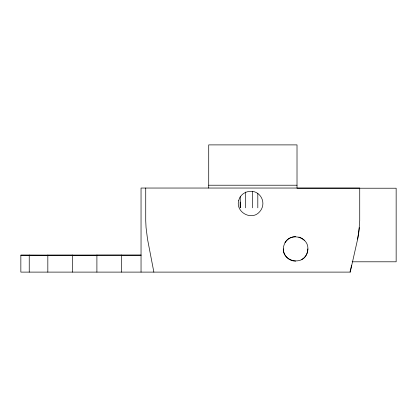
<?xml version="1.0" encoding="UTF-8"?>
<svg xmlns="http://www.w3.org/2000/svg" width="417" height="417" viewBox="0 0 417 417"><rect width="100%" height="100%" fill="white"/><g stroke="black" fill="none" stroke-linecap="round" stroke-linejoin="round"><path stroke-width="0.63" d="M240.244 202.073L240.234 207.822L240.244 196.735M141.04 254.995L20.85 255.162L20.85 272.108L350.202 272.108L357.65 239.113L358.808 232.332L359.73 220.723L359.73 188.041L141.04 188.041L141.04 272.108M359.345 227.573L357.64 239.123M307.887 248.902C306.75 269.403 275.736 261.099 285.004 242.772C290.508 232.212 308.481 236.726 307.887 248.902A12.218 12.218 0 0 1 301.752 259.52M351.547 265.155L350.176 272.108L350.171 270.868M208.719 185.216L297.013 185.216M47.83 255.23L72.37 255.23M96.9 255.23L121.425 255.23M47.83 255.293L20.85 255.162M72.37 255.293L96.9 255.293M121.425 255.293L141.04 255.293M352.183 261.798L396.15 261.798L396.15 188.218L297.013 188.218L297.013 144.892L208.719 144.892L208.719 188.041M298.801 237.054L301.752 238.279L304.295 240.228M153.863 272.108L147.524 239.17L146.054 227.526L145.731 220.723L145.731 188.041M257.81 193.524L257.81 207.822M252.499 191.596L252.499 207.822M245.545 192.028L245.545 207.822M121.425 254.995L121.425 272.108M96.9 254.995L96.9 272.108M72.37 254.995L72.37 272.108M47.83 254.995L47.83 272.108M29.237 254.995L29.237 272.108M285.004 242.772A12.218 12.218 0 0 1 295.622 236.637M295.622 261.167A12.343 12.343 0 0 1 283.31 248.855M238.774 200.296C235.146 211.8 251.159 221.041 259.301 212.138A12.343 12.343 0 0 0 262.892 203.465A12.343 12.343 0 0 0 259.301 194.791C253.077 188.182 240.859 191.466 238.774 200.296"/></g></svg>
